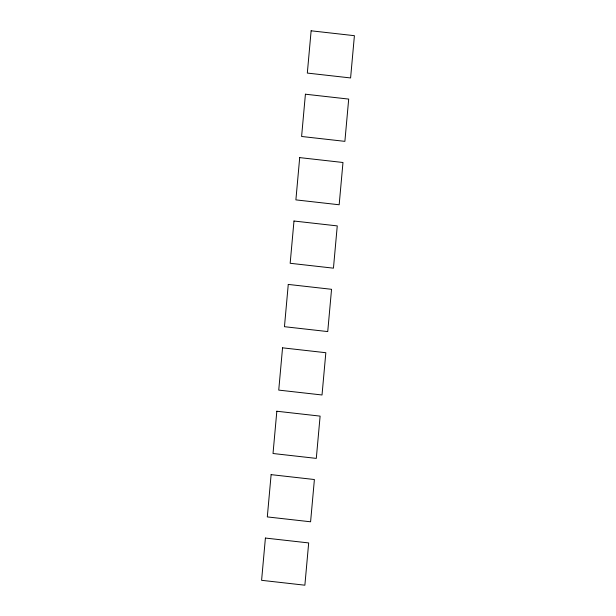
<?xml version="1.0" encoding="UTF-8"?>
<svg xmlns="http://www.w3.org/2000/svg" width="616" height="616" viewBox="0 0 616 616"><rect width="100%" height="100%" fill="white"/><g stroke="black" fill="none" stroke-linecap="round" stroke-linejoin="round"><path stroke-width="0.92" d="M265.404 538.053L261.592 580.318L304.874 585.2L308.678 542.927L265.404 538.053M271.117 474.643L267.305 516.916L310.587 521.79L314.399 479.525L271.117 474.643M276.83 411.234L273.019 453.507L316.301 458.389L320.112 416.116L276.83 411.234M282.551 347.832L278.74 390.105L322.022 394.979L325.833 352.714L282.551 347.832M288.265 284.423L284.453 326.696L327.735 331.577L331.547 289.304L288.265 284.423M293.978 221.021L290.167 263.286L333.449 268.168L337.26 225.895L293.978 221.021M299.699 157.611L295.888 199.884L339.17 204.766L342.981 162.493L299.699 157.611M305.413 94.209L301.601 136.475L344.883 141.357L348.695 99.084L305.413 94.209M311.126 30.8L307.322 73.073L350.596 77.947L354.408 35.682L311.126 30.8"/></g></svg>
